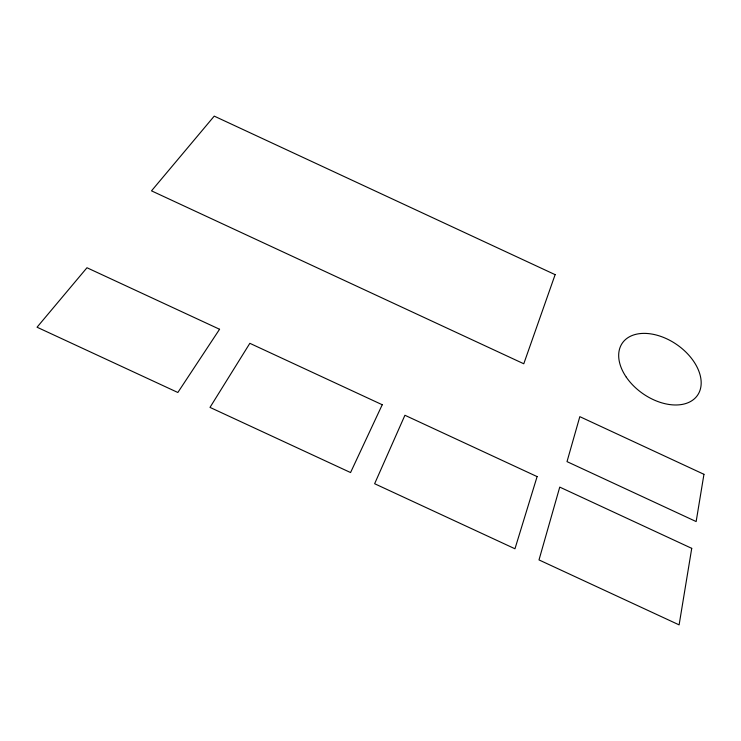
<?xml version="1.0" encoding="UTF-8"?>
<svg xmlns="http://www.w3.org/2000/svg" width="741" height="741" viewBox="0 0 741 741"><rect width="100%" height="100%" fill="white"/><g stroke="black" fill="none" stroke-linecap="round" stroke-linejoin="round"><path stroke-width="1.11" d="M691.733 548.349L679.117 624.876L539.003 559.927L559.751 487.106L691.733 548.349M703.95 474.305L696.151 521.562L567.013 461.624L579.823 416.655L703.95 474.305M537.105 476.602L514.967 548.775L374.631 483.725L404.919 415.266L537.105 476.602M555.129 274.652L523.776 363.775L151.516 190.854L214.232 116.124L555.129 274.652M382.236 404.743L350.558 472.554L209.999 407.393L249.847 343.315L382.236 404.743M219.568 329.263L177.849 392.489L37.05 327.216L86.975 267.742L219.568 329.263M626.275 377.15A45.766 29.825 34.8 0 0 697.42 395.425A45.766 29.825 34.8 0 0 656.091 334.969A45.766 29.825 34.8 0 0 626.275 377.15"/></g></svg>
